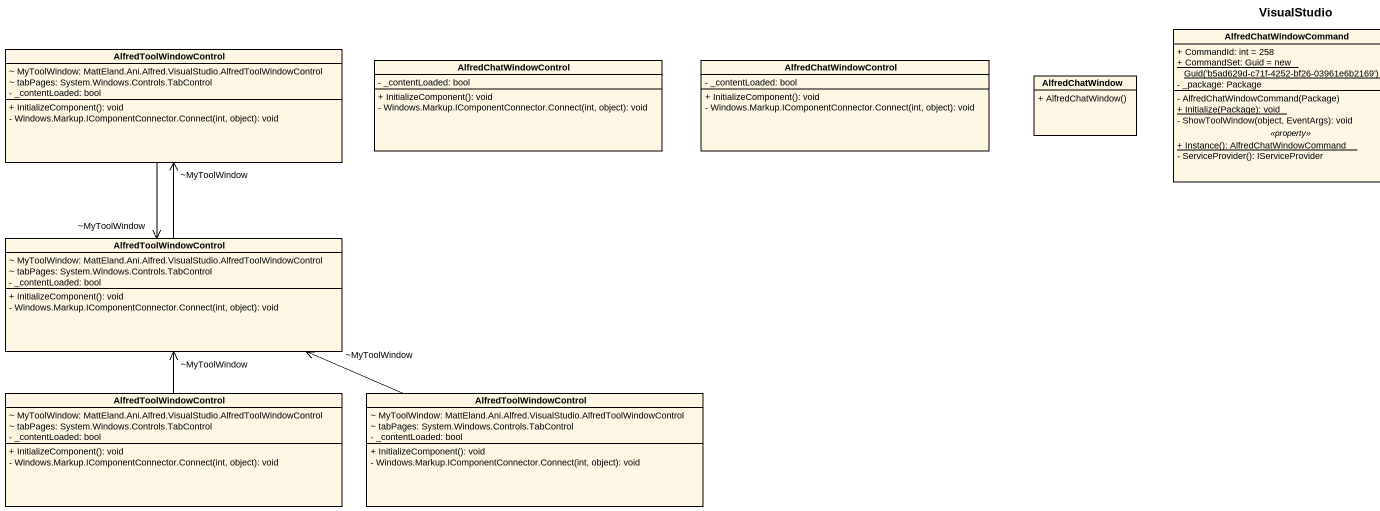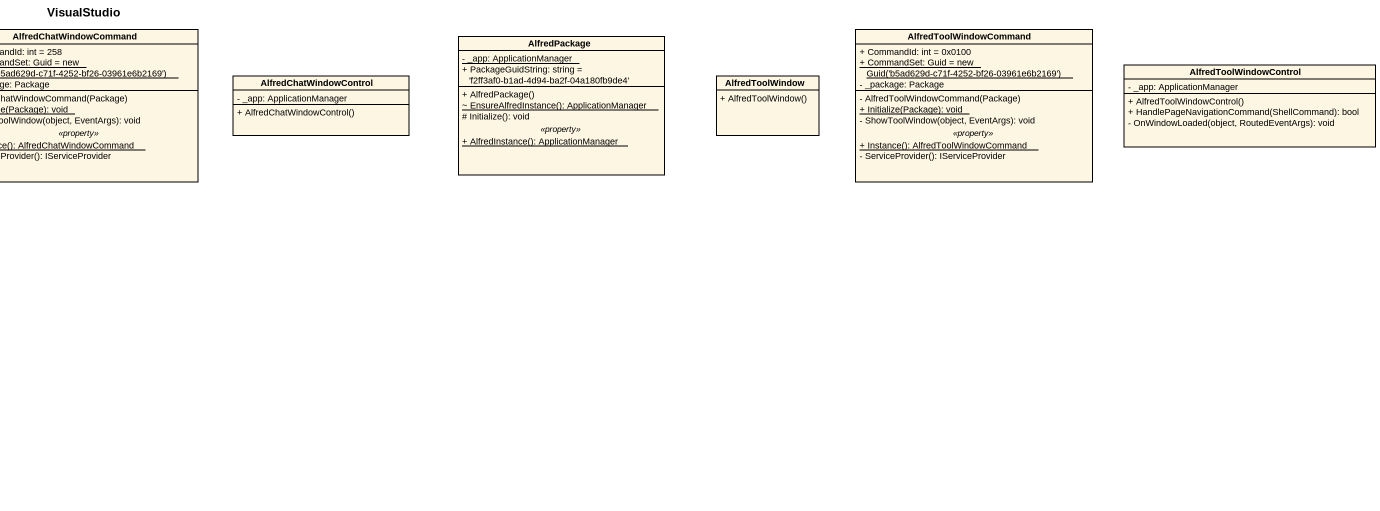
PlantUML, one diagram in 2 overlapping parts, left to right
@startuml
title VisualStudio
hide circle
hide empty members
skinparam classAttributeIconSize 0
class AlfredToolWindowControl {
  ~ MyToolWindow: MattEland.Ani.Alfred.VisualStudio.AlfredToolWindowControl
  ~ tabPages: System.Windows.Controls.TabControl
  - _contentLoaded: bool
  + InitializeComponent(): void
  - Windows.Markup.IComponentConnector.Connect(int, object): void
}
class AlfredChatWindowControl {
  - _contentLoaded: bool
  + InitializeComponent(): void
  - Windows.Markup.IComponentConnector.Connect(int, object): void
}
class "AlfredChatWindowControl" as AlfredChatWindowControl_2 {
  - _contentLoaded: bool
  + InitializeComponent(): void
  - Windows.Markup.IComponentConnector.Connect(int, object): void
}
class AlfredChatWindowCommand {
  + CommandId: int = 258
  {static} {field} + CommandSet: Guid = new Guid('b5ad629d-c71f-4252-bf26-03961e6b2169')
  - _package: Package
  --
  - AlfredChatWindowCommand(Package)
  {static} + Initialize(Package): void
  - ShowToolWindow(object, EventArgs): void
  .. <<property>> ..
  {static} + Instance(): AlfredChatWindowCommand
  - ServiceProvider(): IServiceProvider
}
class AlfredPackage {
  {static} - _app: ApplicationManager
  + PackageGuidString: string = 'f2ff3af0-b1ad-4d94-ba2f-04a180fb9de4'
  --
  + AlfredPackage()
  {static} ~ EnsureAlfredInstance(): ApplicationManager
  # Initialize(): void
  .. <<property>> ..
  {static} + AlfredInstance(): ApplicationManager
}
class AlfredToolWindowCommand {
  + CommandId: int = 0x0100
  {static} {field} + CommandSet: Guid = new Guid('b5ad629d-c71f-4252-bf26-03961e6b2169')
  - _package: Package
  --
  - AlfredToolWindowCommand(Package)
  {static} + Initialize(Package): void
  - ShowToolWindow(object, EventArgs): void
  .. <<property>> ..
  {static} + Instance(): AlfredToolWindowCommand
  - ServiceProvider(): IServiceProvider
}
class AlfredChatWindow {
  + AlfredChatWindow()
}
class "AlfredChatWindowControl" as AlfredChatWindowControl_3 {
  - _app: ApplicationManager
  + AlfredChatWindowControl()
}
class AlfredToolWindow {
  + AlfredToolWindow()
}
class "AlfredToolWindowControl" as AlfredToolWindowControl_2 {
  - _app: ApplicationManager
  + AlfredToolWindowControl()
  + HandlePageNavigationCommand(ShellCommand): bool
  - OnWindowLoaded(object, RoutedEventArgs): void
}
class "AlfredToolWindowControl" as AlfredToolWindowControl_3 {
  ~ MyToolWindow: MattEland.Ani.Alfred.VisualStudio.AlfredToolWindowControl
  ~ tabPages: System.Windows.Controls.TabControl
  - _contentLoaded: bool
  + InitializeComponent(): void
  - Windows.Markup.IComponentConnector.Connect(int, object): void
}
class "AlfredToolWindowControl" as AlfredToolWindowControl_4 {
  ~ MyToolWindow: MattEland.Ani.Alfred.VisualStudio.AlfredToolWindowControl
  ~ tabPages: System.Windows.Controls.TabControl
  - _contentLoaded: bool
  + InitializeComponent(): void
  - Windows.Markup.IComponentConnector.Connect(int, object): void
}
class "AlfredToolWindowControl" as AlfredToolWindowControl_5 {
  ~ MyToolWindow: MattEland.Ani.Alfred.VisualStudio.AlfredToolWindowControl
  ~ tabPages: System.Windows.Controls.TabControl
  - _contentLoaded: bool
  + InitializeComponent(): void
  - Windows.Markup.IComponentConnector.Connect(int, object): void
}
AlfredToolWindowControl --> "~MyToolWindow" AlfredToolWindowControl_3
AlfredToolWindowControl_3 -up-> "~MyToolWindow" AlfredToolWindowControl
AlfredToolWindowControl_4 -up-> "~MyToolWindow" AlfredToolWindowControl_3
AlfredToolWindowControl_5 -left-> "~MyToolWindow" AlfredToolWindowControl_3
@enduml
